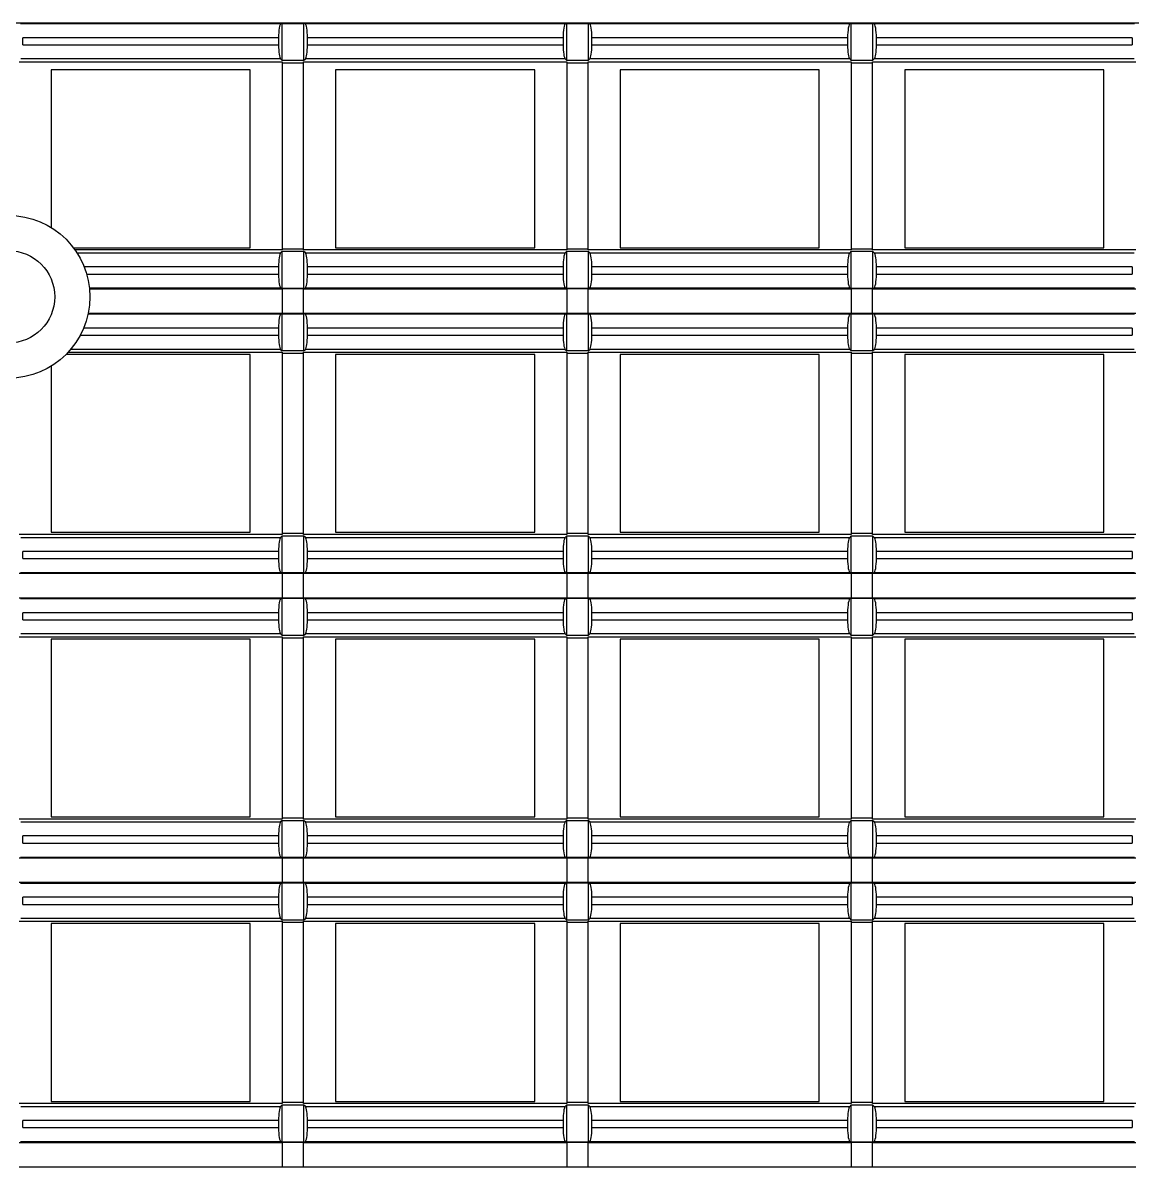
# Model space of a CAD drawing. Header units: inches. Extents: x 0 to 653, y 0 to 346.
# Drawn here: x 64.12 to 79.72, y 303.21 to 319.29 of the extents above; entities that cross this region are included whole.
import ezdxf

# ---------------------------------------------------------------- set-up
doc = ezdxf.new("R2010")
doc.units = ezdxf.units.IN
doc.header["$LTSCALE"] = 35.925693
doc.header["$MEASUREMENT"] = 0
doc.layers.get('0').update_dxf_attribs({"linetype": 'CONTINUOUS'})
doc.layers.add('2', color=7, linetype='CONTINUOUS')
doc.layers.add('71', color=7, linetype='CONTINUOUS')

msp = doc.modelspace()

# ---------------------------------------------------------------- linework, layer by layer
at = {"color": 3, "linetype": 'Continuous'}
msp.add_circle((63.922, 315.44), 0.65, dxfattribs=at)
at = {"layer": '2', "color": 132, "linetype": 'Continuous', "true_color": 0x00cccc}
for p, q in [((0, 319.291), (127.845, 319.291)), ((127.845, 319.287), (0, 319.287)), ((64.091, 319.28), (67.754, 319.28)), ((67.772, 319.284), (67.754, 319.28)), ((67.772, 318.76), (67.772, 319.284)), ((67.772, 319.284), (68.072, 319.284)), ((68.072, 319.284), (68.072, 318.76)), ((68.091, 319.28), (68.072, 319.284)), ((68.091, 319.28), (71.754, 319.28)), ((71.772, 319.284), (71.754, 319.28)), ((71.772, 318.76), (71.772, 319.284)), ((71.772, 319.284), (72.072, 319.284)), ((72.072, 319.284), (72.072, 318.76)), ((72.091, 319.28), (72.072, 319.284)), ((72.091, 319.28), (75.754, 319.28)), ((75.772, 319.284), (75.754, 319.28)), ((75.772, 318.76), (75.772, 319.284)), ((75.772, 319.284), (76.072, 319.284)), ((76.072, 319.284), (76.072, 318.76)), ((76.091, 319.28), (76.072, 319.284)), ((76.091, 319.28), (79.754, 319.28)), ((64.125, 318.981), (64.125, 319.08)), ((67.72, 319.08), (64.125, 319.08)), ((64.125, 318.981), (67.72, 318.981)), ((67.72, 319.08), (67.72, 318.981)), ((68.125, 318.981), (68.125, 319.08)), ((71.72, 319.08), (68.125, 319.08)), ((68.125, 318.981), (71.72, 318.981)), ((71.72, 319.08), (71.72, 318.981)), ((72.125, 318.981), (72.125, 319.08)), ((75.72, 319.08), (72.125, 319.08)), ((72.125, 318.981), (75.72, 318.981)), ((75.72, 319.08), (75.72, 318.981)), ((76.125, 318.981), (76.125, 319.08)), ((79.72, 319.08), (76.125, 319.08)), ((76.125, 318.981), (79.72, 318.981)), ((79.72, 319.08), (79.72, 318.981)), ((64.072, 318.743), (67.772, 318.743)), ((67.749, 318.784), (64.096, 318.784)), ((67.749, 318.784), (67.772, 318.76)), ((68.072, 318.76), (67.772, 318.76)), ((67.772, 318.743), (67.772, 316.099)), ((68.072, 318.725), (67.772, 318.725)), ((68.072, 318.76), (68.096, 318.784)), ((68.072, 316.099), (68.072, 318.743)), ((68.072, 318.743), (71.772, 318.743)), ((71.749, 318.784), (68.096, 318.784)), ((71.749, 318.784), (71.772, 318.76)), ((72.072, 318.76), (71.772, 318.76)), ((71.772, 318.743), (71.772, 316.099)), ((72.072, 318.725), (71.772, 318.725)), ((72.072, 318.76), (72.096, 318.784)), ((72.072, 316.099), (72.072, 318.743)), ((72.072, 318.743), (75.772, 318.743)), ((75.749, 318.784), (72.096, 318.784)), ((75.749, 318.784), (75.772, 318.76)), ((76.072, 318.76), (75.772, 318.76)), ((75.772, 318.743), (75.772, 316.099)), ((76.072, 318.725), (75.772, 318.725)), ((76.072, 318.76), (76.095, 318.784)), ((76.072, 316.099), (76.072, 318.743)), ((76.072, 318.743), (79.772, 318.743)), ((79.749, 318.784), (76.095, 318.784)), ((64.522, 318.63), (64.522, 316.416)), ((67.322, 318.63), (64.522, 318.63)), ((67.322, 316.13), (67.322, 318.63)), ((68.522, 318.63), (68.522, 316.13)), ((71.322, 318.63), (68.522, 318.63)), ((71.322, 316.13), (71.322, 318.63)), ((72.522, 318.63), (72.522, 316.13)), ((75.322, 318.63), (72.522, 318.63)), ((75.322, 316.13), (75.322, 318.63)), ((76.522, 318.63), (76.522, 316.13)), ((79.322, 318.63), (76.522, 318.63)), ((79.322, 316.13), (79.322, 318.63)), ((64.836, 316.13), (67.322, 316.13)), ((67.772, 316.099), (64.859, 316.099)), ((67.772, 316.081), (67.749, 316.058)), ((67.772, 316.116), (68.072, 316.116)), ((67.772, 315.558), (67.772, 316.081)), ((67.772, 316.081), (68.072, 316.081)), ((71.772, 316.099), (68.072, 316.099)), ((68.072, 316.081), (68.072, 315.558)), ((68.096, 316.058), (68.072, 316.081)), ((68.522, 316.13), (71.322, 316.13)), ((71.772, 316.081), (71.749, 316.058)), ((71.772, 316.116), (72.072, 316.116)), ((71.772, 315.558), (71.772, 316.081)), ((71.772, 316.081), (72.072, 316.081)), ((75.772, 316.099), (72.072, 316.099)), ((72.072, 316.081), (72.072, 315.558)), ((72.096, 316.058), (72.072, 316.081)), ((72.522, 316.13), (75.322, 316.13)), ((75.772, 316.081), (75.749, 316.058)), ((75.772, 316.116), (76.072, 316.116)), ((75.772, 315.558), (75.772, 316.081)), ((75.772, 316.081), (76.072, 316.081)), ((79.772, 316.099), (76.072, 316.099)), ((76.072, 316.081), (76.072, 315.558)), ((76.095, 316.058), (76.072, 316.081)), ((76.522, 316.13), (79.322, 316.13)), ((64.887, 316.058), (67.749, 316.058)), ((68.096, 316.058), (71.749, 316.058)), ((72.096, 316.058), (75.749, 316.058)), ((76.095, 316.058), (79.749, 316.058)), ((67.72, 315.861), (64.988, 315.861)), ((65.022, 315.761), (67.72, 315.761)), ((67.72, 315.861), (67.72, 315.761)), ((68.125, 315.761), (68.125, 315.861)), ((71.72, 315.861), (68.125, 315.861)), ((68.125, 315.761), (71.72, 315.761)), ((71.72, 315.861), (71.72, 315.761)), ((72.125, 315.761), (72.125, 315.861)), ((75.72, 315.861), (72.125, 315.861)), ((72.125, 315.761), (75.72, 315.761)), ((75.72, 315.861), (75.72, 315.761)), ((76.125, 315.761), (76.125, 315.861)), ((79.72, 315.861), (76.125, 315.861)), ((76.125, 315.761), (79.72, 315.761)), ((79.72, 315.861), (79.72, 315.761)), ((67.754, 315.561), (65.061, 315.561)), ((65.062, 315.554), (67.772, 315.554)), ((67.754, 315.561), (67.772, 315.558)), ((68.072, 315.558), (67.772, 315.558)), ((67.772, 315.554), (67.772, 315.206)), ((68.072, 315.551), (67.772, 315.551)), ((68.072, 315.558), (68.091, 315.561)), ((68.072, 315.206), (68.072, 315.554)), ((68.072, 315.554), (71.772, 315.554)), ((71.754, 315.561), (68.091, 315.561)), ((71.754, 315.561), (71.772, 315.558)), ((72.072, 315.558), (71.772, 315.558)), ((71.772, 315.554), (71.772, 315.206)), ((72.072, 315.551), (71.772, 315.551)), ((72.072, 315.558), (72.091, 315.561)), ((72.072, 315.206), (72.072, 315.554)), ((72.072, 315.554), (75.772, 315.554)), ((75.754, 315.561), (72.091, 315.561)), ((75.754, 315.561), (75.772, 315.558)), ((76.072, 315.558), (75.772, 315.558)), ((75.772, 315.554), (75.772, 315.206)), ((76.072, 315.551), (75.772, 315.551)), ((76.072, 315.558), (76.091, 315.561)), ((76.072, 315.206), (76.072, 315.554)), ((76.072, 315.554), (79.772, 315.554)), ((79.754, 315.561), (76.091, 315.561)), ((65.042, 315.199), (67.754, 315.199)), ((67.772, 315.206), (65.044, 315.206)), ((67.772, 315.203), (67.754, 315.199)), ((67.772, 315.21), (68.072, 315.21)), ((67.772, 314.679), (67.772, 315.203)), ((67.772, 315.203), (68.072, 315.203)), ((71.772, 315.206), (68.072, 315.206)), ((68.072, 315.203), (68.072, 314.679)), ((68.091, 315.199), (68.072, 315.203)), ((68.091, 315.199), (71.754, 315.199)), ((71.772, 315.203), (71.754, 315.199)), ((71.772, 315.21), (72.072, 315.21)), ((71.772, 314.679), (71.772, 315.203)), ((71.772, 315.203), (72.072, 315.203)), ((75.772, 315.206), (72.072, 315.206)), ((72.072, 315.203), (72.072, 314.679)), ((72.091, 315.199), (72.072, 315.203)), ((72.091, 315.199), (75.754, 315.199)), ((75.772, 315.203), (75.754, 315.199)), ((75.772, 315.21), (76.072, 315.21)), ((75.772, 314.679), (75.772, 315.203)), ((75.772, 315.203), (76.072, 315.203)), ((79.772, 315.206), (76.072, 315.206)), ((76.072, 315.203), (76.072, 314.679)), ((76.091, 315.199), (76.072, 315.203)), ((76.091, 315.199), (79.754, 315.199)), ((67.72, 314.999), (64.98, 314.999)), ((67.72, 314.999), (67.72, 314.899)), ((68.125, 314.899), (68.125, 314.999)), ((71.72, 314.999), (68.125, 314.999)), ((71.72, 314.999), (71.72, 314.899)), ((72.125, 314.899), (72.125, 314.999)), ((75.72, 314.999), (72.125, 314.999)), ((75.72, 314.999), (75.72, 314.899)), ((76.125, 314.899), (76.125, 314.999)), ((79.72, 314.999), (76.125, 314.999)), ((79.72, 314.999), (79.72, 314.899)), ((64.932, 314.899), (67.72, 314.899)), ((68.125, 314.899), (71.72, 314.899)), ((72.125, 314.899), (75.72, 314.899)), ((76.125, 314.899), (79.72, 314.899)), ((67.322, 314.63), (64.732, 314.63)), ((64.763, 314.661), (67.772, 314.661)), ((67.749, 314.702), (64.799, 314.702)), ((67.322, 312.13), (67.322, 314.63)), ((67.749, 314.702), (67.772, 314.679)), ((68.072, 314.679), (67.772, 314.679)), ((67.772, 314.661), (67.772, 312.099)), ((68.072, 314.644), (67.772, 314.644)), ((68.072, 314.679), (68.096, 314.702)), ((68.072, 312.099), (68.072, 314.661)), ((68.072, 314.661), (71.772, 314.661)), ((71.749, 314.702), (68.096, 314.702)), ((68.522, 314.63), (68.522, 312.13)), ((71.322, 314.63), (68.522, 314.63)), ((71.322, 312.13), (71.322, 314.63)), ((71.749, 314.702), (71.772, 314.679)), ((72.072, 314.679), (71.772, 314.679)), ((71.772, 314.661), (71.772, 312.099)), ((72.072, 314.644), (71.772, 314.644)), ((72.072, 314.679), (72.096, 314.702)), ((72.072, 312.099), (72.072, 314.661)), ((72.072, 314.661), (75.772, 314.661)), ((75.749, 314.702), (72.096, 314.702)), ((72.522, 314.63), (72.522, 312.13)), ((75.322, 314.63), (72.522, 314.63)), ((75.322, 312.13), (75.322, 314.63)), ((75.749, 314.702), (75.772, 314.679)), ((76.072, 314.679), (75.772, 314.679)), ((75.772, 314.661), (75.772, 312.099)), ((76.072, 314.644), (75.772, 314.644)), ((76.072, 314.679), (76.095, 314.702)), ((76.072, 312.099), (76.072, 314.661)), ((76.072, 314.661), (79.772, 314.661)), ((79.749, 314.702), (76.095, 314.702)), ((76.522, 314.63), (76.522, 312.13)), ((79.322, 314.63), (76.522, 314.63)), ((79.322, 312.13), (79.322, 314.63)), ((64.522, 314.464), (64.522, 312.13)), ((67.772, 312.099), (64.072, 312.099)), ((64.096, 312.058), (67.749, 312.058)), ((64.522, 312.13), (67.322, 312.13)), ((67.772, 312.081), (67.749, 312.058)), ((67.772, 312.117), (68.072, 312.117)), ((67.772, 311.558), (67.772, 312.081)), ((67.772, 312.081), (68.072, 312.081)), ((71.772, 312.099), (68.072, 312.099)), ((68.072, 312.081), (68.072, 311.558)), ((68.096, 312.058), (68.072, 312.081)), ((68.096, 312.058), (71.749, 312.058)), ((68.522, 312.13), (71.322, 312.13)), ((71.772, 312.081), (71.749, 312.058)), ((71.772, 312.117), (72.072, 312.117)), ((71.772, 311.558), (71.772, 312.081)), ((71.772, 312.081), (72.072, 312.081)), ((75.772, 312.099), (72.072, 312.099)), ((72.072, 312.081), (72.072, 311.558)), ((72.096, 312.058), (72.072, 312.081)), ((72.096, 312.058), (75.749, 312.058)), ((72.522, 312.13), (75.322, 312.13)), ((75.772, 312.081), (75.749, 312.058)), ((75.772, 312.117), (76.072, 312.117)), ((75.772, 311.558), (75.772, 312.081)), ((75.772, 312.081), (76.072, 312.081)), ((79.772, 312.099), (76.072, 312.099)), ((76.072, 312.081), (76.072, 311.558)), ((76.095, 312.058), (76.072, 312.081)), ((76.095, 312.058), (79.749, 312.058)), ((76.522, 312.13), (79.322, 312.13)), ((64.125, 311.761), (64.125, 311.861)), ((67.72, 311.861), (64.125, 311.861)), ((64.125, 311.761), (67.72, 311.761)), ((67.72, 311.861), (67.72, 311.761)), ((68.125, 311.761), (68.125, 311.861)), ((71.72, 311.861), (68.125, 311.861)), ((68.125, 311.761), (71.72, 311.761)), ((71.72, 311.861), (71.72, 311.761)), ((72.125, 311.761), (72.125, 311.861)), ((75.72, 311.861), (72.125, 311.861)), ((72.125, 311.761), (75.72, 311.761)), ((75.72, 311.861), (75.72, 311.761)), ((76.125, 311.761), (76.125, 311.861)), ((79.72, 311.861), (76.125, 311.861)), ((76.125, 311.761), (79.72, 311.761)), ((79.72, 311.861), (79.72, 311.761)), ((67.754, 311.561), (64.091, 311.561)), ((67.754, 311.561), (67.772, 311.558)), ((68.072, 311.558), (68.091, 311.561)), ((71.754, 311.561), (68.091, 311.561)), ((71.754, 311.561), (71.772, 311.558)), ((72.072, 311.558), (72.091, 311.561)), ((75.754, 311.561), (72.091, 311.561)), ((75.754, 311.561), (75.772, 311.558)), ((76.072, 311.558), (76.091, 311.561)), ((79.754, 311.561), (76.091, 311.561)), ((64.072, 311.554), (67.772, 311.554)), ((68.072, 311.558), (67.772, 311.558)), ((67.772, 311.554), (67.772, 311.206)), ((68.072, 311.551), (67.772, 311.551)), ((68.072, 311.206), (68.072, 311.554)), ((68.072, 311.554), (71.772, 311.554)), ((72.072, 311.558), (71.772, 311.558)), ((71.772, 311.554), (71.772, 311.206)), ((72.072, 311.551), (71.772, 311.551)), ((72.072, 311.206), (72.072, 311.554)), ((72.072, 311.554), (75.772, 311.554)), ((76.072, 311.558), (75.772, 311.558)), ((75.772, 311.554), (75.772, 311.206)), ((76.072, 311.551), (75.772, 311.551)), ((76.072, 311.206), (76.072, 311.554)), ((76.072, 311.554), (79.772, 311.554)), ((67.772, 311.206), (64.072, 311.206)), ((64.091, 311.199), (67.754, 311.199)), ((67.772, 311.203), (67.754, 311.199)), ((67.772, 311.21), (68.072, 311.21)), ((67.772, 310.679), (67.772, 311.203)), ((67.772, 311.203), (68.072, 311.203)), ((71.772, 311.206), (68.072, 311.206)), ((68.072, 311.203), (68.072, 310.679)), ((68.091, 311.199), (68.072, 311.203)), ((68.091, 311.199), (71.754, 311.199)), ((71.772, 311.203), (71.754, 311.199)), ((71.772, 311.21), (72.072, 311.21)), ((71.772, 310.679), (71.772, 311.203)), ((71.772, 311.203), (72.072, 311.203)), ((75.772, 311.206), (72.072, 311.206)), ((72.072, 311.203), (72.072, 310.679)), ((72.091, 311.199), (72.072, 311.203)), ((72.091, 311.199), (75.754, 311.199)), ((75.772, 311.203), (75.754, 311.199)), ((75.772, 311.21), (76.072, 311.21)), ((75.772, 310.679), (75.772, 311.203)), ((75.772, 311.203), (76.072, 311.203)), ((79.772, 311.206), (76.072, 311.206)), ((76.072, 311.203), (76.072, 310.679)), ((76.091, 311.199), (76.072, 311.203)), ((76.091, 311.199), (79.754, 311.199)), ((64.125, 310.899), (64.125, 310.999)), ((67.72, 310.999), (64.125, 310.999)), ((67.72, 310.999), (67.72, 310.899)), ((68.125, 310.899), (68.125, 310.999)), ((71.72, 310.999), (68.125, 310.999)), ((71.72, 310.999), (71.72, 310.899)), ((72.125, 310.899), (72.125, 310.999)), ((75.72, 310.999), (72.125, 310.999)), ((75.72, 310.999), (75.72, 310.899)), ((76.125, 310.899), (76.125, 310.999)), ((79.72, 310.999), (76.125, 310.999)), ((79.72, 310.999), (79.72, 310.899)), ((64.125, 310.899), (67.72, 310.899)), ((68.125, 310.899), (71.72, 310.899)), ((72.125, 310.899), (75.72, 310.899)), ((76.125, 310.899), (79.72, 310.899)), ((64.072, 310.662), (67.772, 310.662)), ((67.749, 310.702), (64.096, 310.702)), ((64.522, 310.63), (64.522, 308.13)), ((67.322, 310.63), (64.522, 310.63)), ((67.322, 308.13), (67.322, 310.63)), ((67.749, 310.702), (67.772, 310.679)), ((68.072, 310.679), (67.772, 310.679)), ((67.772, 310.662), (67.772, 308.099)), ((68.072, 310.644), (67.772, 310.644)), ((68.072, 310.679), (68.096, 310.702)), ((68.072, 308.099), (68.072, 310.662)), ((68.072, 310.662), (71.772, 310.662)), ((71.749, 310.702), (68.096, 310.702)), ((68.522, 310.63), (68.522, 308.13)), ((71.322, 310.63), (68.522, 310.63)), ((71.322, 308.13), (71.322, 310.63)), ((71.749, 310.702), (71.772, 310.679)), ((72.072, 310.679), (71.772, 310.679)), ((71.772, 310.662), (71.772, 308.099)), ((72.072, 310.644), (71.772, 310.644)), ((72.072, 310.679), (72.096, 310.702)), ((72.072, 308.099), (72.072, 310.662)), ((72.072, 310.662), (75.772, 310.662)), ((75.749, 310.702), (72.096, 310.702)), ((72.522, 310.63), (72.522, 308.13)), ((75.322, 310.63), (72.522, 310.63)), ((75.322, 308.13), (75.322, 310.63)), ((75.749, 310.702), (75.772, 310.679)), ((76.072, 310.679), (75.772, 310.679)), ((75.772, 310.662), (75.772, 308.099)), ((76.072, 310.644), (75.772, 310.644)), ((76.072, 310.679), (76.095, 310.702)), ((76.072, 308.099), (76.072, 310.662)), ((76.072, 310.662), (79.772, 310.662)), ((79.749, 310.702), (76.095, 310.702)), ((76.522, 310.63), (76.522, 308.13)), ((79.322, 310.63), (76.522, 310.63)), ((79.322, 308.13), (79.322, 310.63)), ((67.772, 308.099), (64.072, 308.099)), ((64.096, 308.058), (67.749, 308.058)), ((64.522, 308.13), (67.322, 308.13)), ((67.772, 308.081), (67.749, 308.058)), ((67.772, 308.117), (68.072, 308.117)), ((67.772, 307.558), (67.772, 308.081)), ((67.772, 308.081), (68.072, 308.081)), ((71.772, 308.099), (68.072, 308.099)), ((68.072, 308.081), (68.072, 307.558)), ((68.096, 308.058), (68.072, 308.081)), ((68.096, 308.058), (71.749, 308.058)), ((68.522, 308.13), (71.322, 308.13)), ((71.772, 308.081), (71.749, 308.058)), ((71.772, 308.117), (72.072, 308.117)), ((71.772, 307.558), (71.772, 308.081)), ((71.772, 308.081), (72.072, 308.081)), ((75.772, 308.099), (72.072, 308.099)), ((72.072, 308.081), (72.072, 307.558)), ((72.096, 308.058), (72.072, 308.081)), ((72.096, 308.058), (75.749, 308.058)), ((72.522, 308.13), (75.322, 308.13)), ((75.772, 308.081), (75.749, 308.058)), ((75.772, 308.117), (76.072, 308.117)), ((75.772, 307.558), (75.772, 308.081)), ((75.772, 308.081), (76.072, 308.081)), ((79.772, 308.099), (76.072, 308.099)), ((76.072, 308.081), (76.072, 307.558)), ((76.095, 308.058), (76.072, 308.081)), ((76.095, 308.058), (79.749, 308.058)), ((76.522, 308.13), (79.322, 308.13)), ((64.125, 307.761), (64.125, 307.861)), ((67.72, 307.861), (64.125, 307.861)), ((67.72, 307.861), (67.72, 307.761)), ((68.125, 307.761), (68.125, 307.861)), ((71.72, 307.861), (68.125, 307.861)), ((71.72, 307.861), (71.72, 307.761)), ((72.125, 307.761), (72.125, 307.861)), ((75.72, 307.861), (72.125, 307.861)), ((75.72, 307.861), (75.72, 307.761)), ((76.125, 307.761), (76.125, 307.861)), ((79.72, 307.861), (76.125, 307.861)), ((79.72, 307.861), (79.72, 307.761)), ((64.125, 307.761), (67.72, 307.761)), ((68.125, 307.761), (71.72, 307.761)), ((72.125, 307.761), (75.72, 307.761)), ((76.125, 307.761), (79.72, 307.761)), ((64.072, 307.554), (67.772, 307.554)), ((67.754, 307.561), (64.091, 307.561)), ((67.754, 307.561), (67.772, 307.558)), ((68.072, 307.558), (67.772, 307.558)), ((67.772, 307.554), (67.772, 307.206)), ((68.072, 307.551), (67.772, 307.551)), ((68.072, 307.558), (68.091, 307.561)), ((68.072, 307.206), (68.072, 307.554)), ((68.072, 307.554), (71.772, 307.554)), ((71.754, 307.561), (68.091, 307.561)), ((71.754, 307.561), (71.772, 307.558)), ((72.072, 307.558), (71.772, 307.558)), ((71.772, 307.554), (71.772, 307.206)), ((72.072, 307.551), (71.772, 307.551)), ((72.072, 307.558), (72.091, 307.561)), ((72.072, 307.206), (72.072, 307.554)), ((72.072, 307.554), (75.772, 307.554)), ((75.754, 307.561), (72.091, 307.561)), ((75.754, 307.561), (75.772, 307.558)), ((76.072, 307.558), (75.772, 307.558)), ((75.772, 307.554), (75.772, 307.206)), ((76.072, 307.551), (75.772, 307.551)), ((76.072, 307.558), (76.091, 307.561)), ((76.072, 307.206), (76.072, 307.554)), ((76.072, 307.554), (79.772, 307.554)), ((79.754, 307.561), (76.091, 307.561)), ((67.772, 307.206), (64.072, 307.206)), ((64.091, 307.199), (67.754, 307.199)), ((67.772, 307.203), (67.754, 307.199)), ((67.772, 307.21), (68.072, 307.21)), ((67.772, 306.679), (67.772, 307.203)), ((67.772, 307.203), (68.072, 307.203)), ((71.772, 307.206), (68.072, 307.206)), ((68.072, 307.203), (68.072, 306.679)), ((68.091, 307.199), (68.072, 307.203)), ((68.091, 307.199), (71.754, 307.199)), ((71.772, 307.203), (71.754, 307.199)), ((71.772, 307.21), (72.072, 307.21)), ((71.772, 306.679), (71.772, 307.203)), ((71.772, 307.203), (72.072, 307.203)), ((75.772, 307.206), (72.072, 307.206)), ((72.072, 307.203), (72.072, 306.679)), ((72.091, 307.199), (72.072, 307.203)), ((72.091, 307.199), (75.754, 307.199)), ((75.772, 307.203), (75.754, 307.199)), ((75.772, 307.21), (76.072, 307.21)), ((75.772, 306.679), (75.772, 307.203)), ((75.772, 307.203), (76.072, 307.203)), ((79.772, 307.206), (76.072, 307.206)), ((76.072, 307.203), (76.072, 306.679)), ((76.091, 307.199), (76.072, 307.203)), ((76.091, 307.199), (79.754, 307.199)), ((64.125, 306.899), (64.125, 306.999)), ((67.72, 306.999), (64.125, 306.999)), ((64.125, 306.899), (67.72, 306.899)), ((67.72, 306.999), (67.72, 306.899)), ((68.125, 306.899), (68.125, 306.999)), ((71.72, 306.999), (68.125, 306.999)), ((68.125, 306.899), (71.72, 306.899)), ((71.72, 306.999), (71.72, 306.899)), ((72.125, 306.899), (72.125, 306.999)), ((75.72, 306.999), (72.125, 306.999)), ((72.125, 306.899), (75.72, 306.899)), ((75.72, 306.999), (75.72, 306.899)), ((76.125, 306.899), (76.125, 306.999)), ((79.72, 306.999), (76.125, 306.999)), ((76.125, 306.899), (79.72, 306.899)), ((79.72, 306.999), (79.72, 306.899)), ((64.072, 306.662), (67.772, 306.662)), ((67.749, 306.703), (64.096, 306.703)), ((64.522, 306.63), (64.522, 304.13)), ((67.322, 306.63), (64.522, 306.63)), ((67.322, 304.13), (67.322, 306.63)), ((67.749, 306.703), (67.772, 306.679)), ((68.072, 306.679), (67.772, 306.679)), ((67.772, 306.662), (67.772, 304.099)), ((68.072, 306.644), (67.772, 306.644)), ((68.072, 306.679), (68.096, 306.703)), ((68.072, 304.099), (68.072, 306.662)), ((68.072, 306.662), (71.772, 306.662)), ((71.749, 306.703), (68.096, 306.703)), ((68.522, 306.63), (68.522, 304.13)), ((71.322, 306.63), (68.522, 306.63)), ((71.322, 304.13), (71.322, 306.63)), ((71.749, 306.703), (71.772, 306.679)), ((72.072, 306.679), (71.772, 306.679)), ((71.772, 306.662), (71.772, 304.099)), ((72.072, 306.644), (71.772, 306.644)), ((72.072, 306.679), (72.096, 306.703)), ((72.072, 304.099), (72.072, 306.662)), ((72.072, 306.662), (75.772, 306.662)), ((75.749, 306.703), (72.096, 306.703)), ((72.522, 306.63), (72.522, 304.13)), ((75.322, 306.63), (72.522, 306.63)), ((75.322, 304.13), (75.322, 306.63)), ((75.749, 306.703), (75.772, 306.679)), ((76.072, 306.679), (75.772, 306.679)), ((75.772, 306.662), (75.772, 304.099)), ((76.072, 306.644), (75.772, 306.644)), ((76.072, 306.679), (76.095, 306.703)), ((76.072, 304.099), (76.072, 306.662)), ((76.072, 306.662), (79.772, 306.662)), ((79.749, 306.703), (76.095, 306.703)), ((76.522, 306.63), (76.522, 304.13)), ((79.322, 306.63), (76.522, 306.63)), ((79.322, 304.13), (79.322, 306.63)), ((67.772, 304.099), (64.072, 304.099)), ((64.096, 304.058), (67.749, 304.058)), ((64.522, 304.13), (67.322, 304.13)), ((67.772, 304.081), (67.749, 304.058)), ((67.772, 304.117), (68.072, 304.117)), ((67.772, 303.558), (67.772, 304.081)), ((67.772, 304.081), (68.072, 304.081)), ((71.772, 304.099), (68.072, 304.099)), ((68.072, 304.081), (68.072, 303.558)), ((68.096, 304.058), (68.072, 304.081)), ((68.096, 304.058), (71.749, 304.058)), ((68.522, 304.13), (71.322, 304.13)), ((71.772, 304.081), (71.749, 304.058)), ((71.772, 304.117), (72.072, 304.117)), ((71.772, 303.558), (71.772, 304.081)), ((71.772, 304.081), (72.072, 304.081)), ((75.772, 304.099), (72.072, 304.099)), ((72.072, 304.081), (72.072, 303.558)), ((72.096, 304.058), (72.072, 304.081)), ((72.096, 304.058), (75.749, 304.058)), ((72.522, 304.13), (75.322, 304.13)), ((75.772, 304.081), (75.749, 304.058)), ((75.772, 304.117), (76.072, 304.117)), ((75.772, 303.558), (75.772, 304.081)), ((75.772, 304.081), (76.072, 304.081)), ((79.772, 304.099), (76.072, 304.099)), ((76.072, 304.081), (76.072, 303.558)), ((76.095, 304.058), (76.072, 304.081)), ((76.095, 304.058), (79.749, 304.058)), ((76.522, 304.13), (79.322, 304.13)), ((64.125, 303.761), (64.125, 303.861)), ((67.72, 303.861), (64.125, 303.861)), ((67.72, 303.861), (67.72, 303.761)), ((68.125, 303.761), (68.125, 303.861)), ((71.72, 303.861), (68.125, 303.861)), ((71.72, 303.861), (71.72, 303.761)), ((72.125, 303.761), (72.125, 303.861)), ((75.72, 303.861), (72.125, 303.861)), ((75.72, 303.861), (75.72, 303.761)), ((76.125, 303.761), (76.125, 303.861)), ((79.72, 303.861), (76.125, 303.861)), ((79.72, 303.861), (79.72, 303.761)), ((64.125, 303.761), (67.72, 303.761)), ((68.125, 303.761), (71.72, 303.761)), ((72.125, 303.761), (75.72, 303.761)), ((76.125, 303.761), (79.72, 303.761)), ((64.072, 303.554), (67.772, 303.554)), ((67.754, 303.561), (64.091, 303.561)), ((67.754, 303.561), (67.772, 303.558)), ((68.072, 303.558), (67.772, 303.558)), ((67.772, 303.554), (67.772, 303.206)), ((68.072, 303.551), (67.772, 303.551)), ((68.072, 303.558), (68.091, 303.561)), ((68.072, 303.206), (68.072, 303.554)), ((68.072, 303.554), (71.772, 303.554)), ((71.754, 303.561), (68.091, 303.561)), ((71.754, 303.561), (71.772, 303.558)), ((72.072, 303.558), (71.772, 303.558)), ((71.772, 303.554), (71.772, 303.206)), ((72.072, 303.551), (71.772, 303.551)), ((72.072, 303.558), (72.091, 303.561)), ((72.072, 303.206), (72.072, 303.554)), ((72.072, 303.554), (75.772, 303.554)), ((75.754, 303.561), (72.091, 303.561)), ((75.754, 303.561), (75.772, 303.558)), ((76.072, 303.558), (75.772, 303.558)), ((75.772, 303.554), (75.772, 303.206)), ((76.072, 303.551), (75.772, 303.551)), ((76.072, 303.558), (76.091, 303.561)), ((76.072, 303.206), (76.072, 303.554)), ((76.072, 303.554), (79.772, 303.554)), ((79.754, 303.561), (76.091, 303.561)), ((67.772, 303.206), (64.072, 303.206)), ((67.772, 303.21), (68.072, 303.21)), ((71.772, 303.206), (68.072, 303.206)), ((71.772, 303.21), (72.072, 303.21)), ((75.772, 303.206), (72.072, 303.206)), ((75.772, 303.21), (76.072, 303.21)), ((79.772, 303.206), (76.072, 303.206))]:
    msp.add_line(p, q, dxfattribs=at)
for centre, start_param, end_param in [((67.755, 319.08), 0.034907, 1.570796), ((68.09, 319.08), -1.570796, -0.034907), ((71.755, 319.08), 0.034907, 1.570796), ((72.089, 319.08), -1.570796, -0.034907), ((75.755, 319.08), 0.034907, 1.570796), ((76.089, 319.08), -1.570796, -0.034907), ((67.755, 318.981), -4.712389, -3.316126), ((68.09, 318.981), -2.96706, -1.570796), ((71.755, 318.981), -4.712389, -3.316126), ((72.089, 318.981), -2.96706, -1.570796), ((75.755, 318.981), -4.712389, -3.316126), ((76.089, 318.981), -2.96706, -1.570796), ((67.755, 315.861), 0.174533, 1.570796), ((68.09, 315.861), -1.570796, -0.174533), ((71.755, 315.861), 0.174533, 1.570796), ((72.089, 315.861), -1.570796, -0.174533), ((75.755, 315.861), 0.174533, 1.570796), ((76.089, 315.861), -1.570796, -0.174533), ((67.755, 315.761), 1.570796, 3.106686), ((68.09, 315.761), -3.106686, -1.570796), ((71.755, 315.761), -4.712389, -3.176499), ((72.089, 315.761), -3.106686, -1.570796), ((75.755, 315.761), -4.712389, -3.176499), ((76.089, 315.761), -3.106686, -1.570796), ((67.755, 314.999), 0.034907, 1.570796), ((68.09, 314.999), -1.570796, -0.034907), ((71.755, 314.999), 0.034907, 1.570796), ((72.089, 314.999), -1.570796, -0.034907), ((75.755, 314.999), 0.034907, 1.570796), ((76.089, 314.999), -1.570796, -0.034907), ((67.755, 314.899), -4.712389, -3.316126), ((68.09, 314.899), -2.96706, -1.570796), ((71.755, 314.899), -4.712389, -3.316126), ((72.089, 314.899), -2.96706, -1.570796), ((75.755, 314.899), -4.712389, -3.316126), ((76.089, 314.899), -2.96706, -1.570796), ((67.755, 311.861), 0.174533, 1.570796), ((68.09, 311.861), -1.570796, -0.174533), ((71.755, 311.861), 0.174533, 1.570796), ((72.089, 311.861), -1.570796, -0.174533), ((75.755, 311.861), 0.174533, 1.570796), ((76.089, 311.861), -1.570796, -0.174533), ((67.755, 311.761), 1.570796, 3.106686), ((68.09, 311.761), -3.106686, -1.570796), ((71.755, 311.761), -4.712389, -3.176499), ((72.089, 311.761), -3.106686, -1.570796), ((75.755, 311.761), -4.712389, -3.176499), ((76.089, 311.761), -3.106686, -1.570796), ((67.755, 310.999), 0.034907, 1.570796), ((68.09, 310.999), -1.570796, -0.034907), ((71.755, 310.999), 0.034907, 1.570796), ((72.089, 310.999), -1.570796, -0.034907), ((75.755, 310.999), 0.034907, 1.570796), ((76.089, 310.999), -1.570796, -0.034907), ((67.755, 310.899), -4.712389, -3.316126), ((68.09, 310.899), -2.96706, -1.570796), ((71.755, 310.899), -4.712389, -3.316126), ((72.089, 310.899), -2.96706, -1.570796), ((75.755, 310.899), -4.712389, -3.316126), ((76.089, 310.899), -2.96706, -1.570796), ((67.755, 307.861), 0.174533, 1.570796), ((68.09, 307.861), -1.570796, -0.174533), ((71.755, 307.861), 0.174533, 1.570796), ((72.089, 307.861), -1.570796, -0.174533), ((75.755, 307.861), 0.174533, 1.570796), ((76.089, 307.861), -1.570796, -0.174533), ((67.755, 307.761), 1.570796, 3.106686), ((68.09, 307.761), -3.106686, -1.570796), ((71.755, 307.761), -4.712389, -3.176499), ((72.089, 307.761), -3.106686, -1.570796), ((75.755, 307.761), -4.712389, -3.176499), ((76.089, 307.761), -3.106686, -1.570796), ((67.755, 306.999), 0.034907, 1.570796), ((68.09, 306.999), -1.570796, -0.034907), ((71.755, 306.999), 0.034907, 1.570796), ((72.089, 306.999), -1.570796, -0.034907), ((75.755, 306.999), 0.034907, 1.570796), ((76.089, 306.999), -1.570796, -0.034907), ((67.755, 306.899), -4.712389, -3.316126), ((68.09, 306.899), -2.96706, -1.570796), ((71.755, 306.899), -4.712389, -3.316126), ((72.089, 306.899), -2.96706, -1.570796), ((75.755, 306.899), -4.712389, -3.316126), ((76.089, 306.899), -2.96706, -1.570796), ((67.755, 303.861), 0.174533, 1.570796), ((68.09, 303.861), -1.570796, -0.174533), ((71.755, 303.861), 0.174533, 1.570796), ((72.089, 303.861), -1.570796, -0.174533), ((75.755, 303.861), 0.174533, 1.570796), ((76.089, 303.861), -1.570796, -0.174533), ((67.755, 303.761), -4.712389, -3.176499), ((68.09, 303.761), -3.106686, -1.570796), ((71.755, 303.761), -4.712389, -3.176499), ((72.089, 303.761), -3.106686, -1.570796), ((75.755, 303.761), 1.570796, 3.106686), ((76.089, 303.761), -3.106686, -1.570796)]:
    msp.add_ellipse(centre, major_axis=(0, 0.2), ratio=0.176327, start_param=start_param, end_param=end_param, dxfattribs=at)
at = {"layer": '71', "color": 3, "linetype": 'Continuous'}
msp.add_circle((63.922, 315.44), 1.145, dxfattribs=at)

doc.saveas('drawing.dxf')
